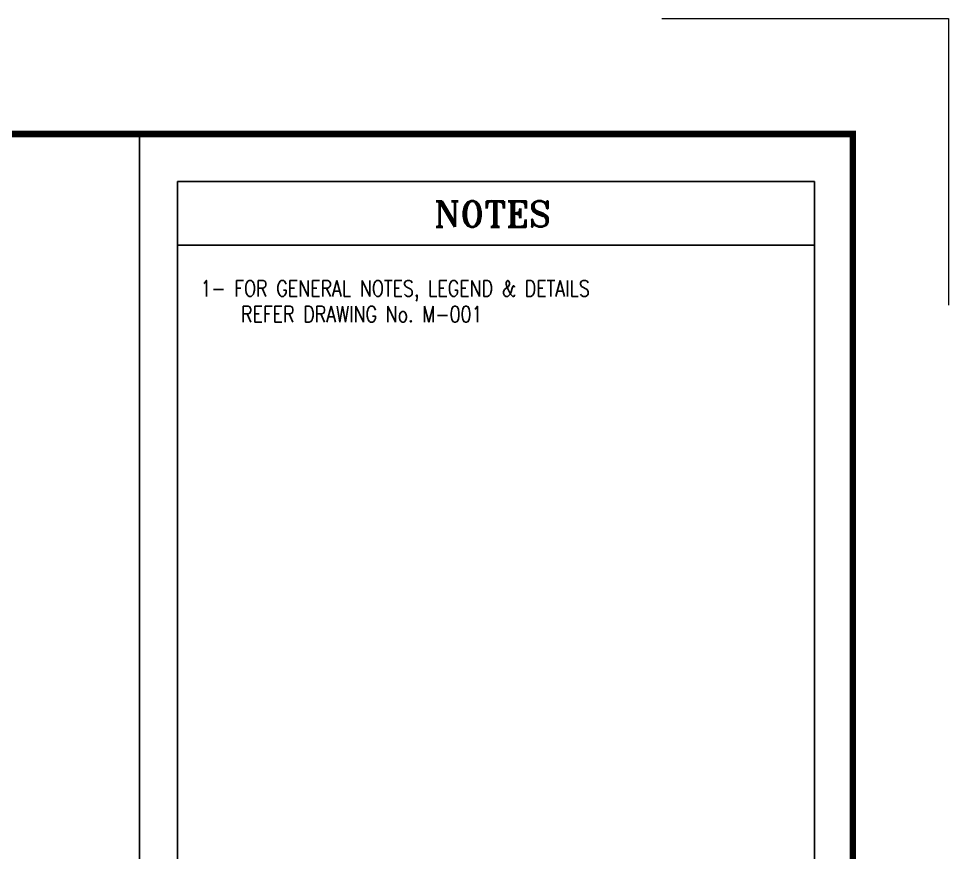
# Model space of a CAD drawing. Extents: x 278386 to 404536, y 8015 to 97114.
# Drawn here: x 382642 to 404536, y 77480 to 97114 of the extents above; entities that cross this region are included whole.
import ezdxf
from ezdxf.enums import TextEntityAlignment as Align

# ---------------------------------------------------------------- set-up
doc = ezdxf.new("R2010")
doc.units = 0
doc.header["$LTSCALE"] = 2
doc.header["$MEASUREMENT"] = 0
doc.layers.add('-DT', color=4, linetype='Continuous', lineweight=13)
doc.layers.add('TITLE-A$0$-ABC', color=1, linetype='Continuous')
doc.layers.add('TITLE-A$0$1-BLOCK-A_FLOOR PLAN$0$ROAD', color=1, linetype='Continuous')
doc.styles.add('TITLE-A$0$1-BLOCK-A_FLOOR PLAN$0$RomanS', font='romans.shx')
doc.styles.add('TITLE-A$0$1-BLOCK-A_FLOOR PLAN$0$ROMANT', font='romant')

msp = doc.modelspace()

# ---------------------------------------------------------------- linework, layer by layer
at = {"layer": '-DT', "color": 4}
msp.add_lwpolyline([(397786, 97114), (404536, 97114), (404536, 90364)], dxfattribs=at)
at = {"layer": 'TITLE-A$0$-ABC', "color": 3}
msp.add_line((385486, 94397), (385486, 10295), dxfattribs=at)
at = {"layer": 'TITLE-A$0$-ABC', "color": 4}
for p, q in [((386386, 93276), (401386, 93276)), ((386386, 93276), (386386, 58295)), ((401386, 93276), (401386, 58295)), ((386386, 91776), (401386, 91776))]:
    msp.add_line(p, q, dxfattribs=at)
at = {"layer": 'TITLE-A$0$-ABC', "color": 3, "const_width": 150}
msp.add_lwpolyline([(282886, 94397), (402286, 94397), (402286, 10295), (282886, 10295)], close=True, dxfattribs=at)
at = {"layer": 'TITLE-A$0$1-BLOCK-A_FLOOR PLAN$0$ROAD'}
msp.add_arc((363923, 70118), 24330, 5.1431, 5.1431, dxfattribs=at)

# ---------------------------------------------------------------- texts
at = {"layer": 'TITLE-A$0$-ABC', "color": 4, "style": 'TITLE-A$0$1-BLOCK-A_FLOOR PLAN$0$ROMANT'}
msp.add_text('NOTES', height=600, dxfattribs=at).set_placement((393800, 92512), align=Align.MIDDLE)
at = {"layer": 'TITLE-A$0$-ABC', "color": 4, "style": 'TITLE-A$0$1-BLOCK-A_FLOOR PLAN$0$RomanS', "width": 0.8}
for s, p in [('1- FOR GENERAL NOTES, LEGEND & DETAILS ', (386924, 90573)), ('REFER DRAWING No. M-001', (387880, 89966))]:
    msp.add_text(s, height=375, dxfattribs=at).set_placement(p)

doc.saveas('drawing.dxf')
